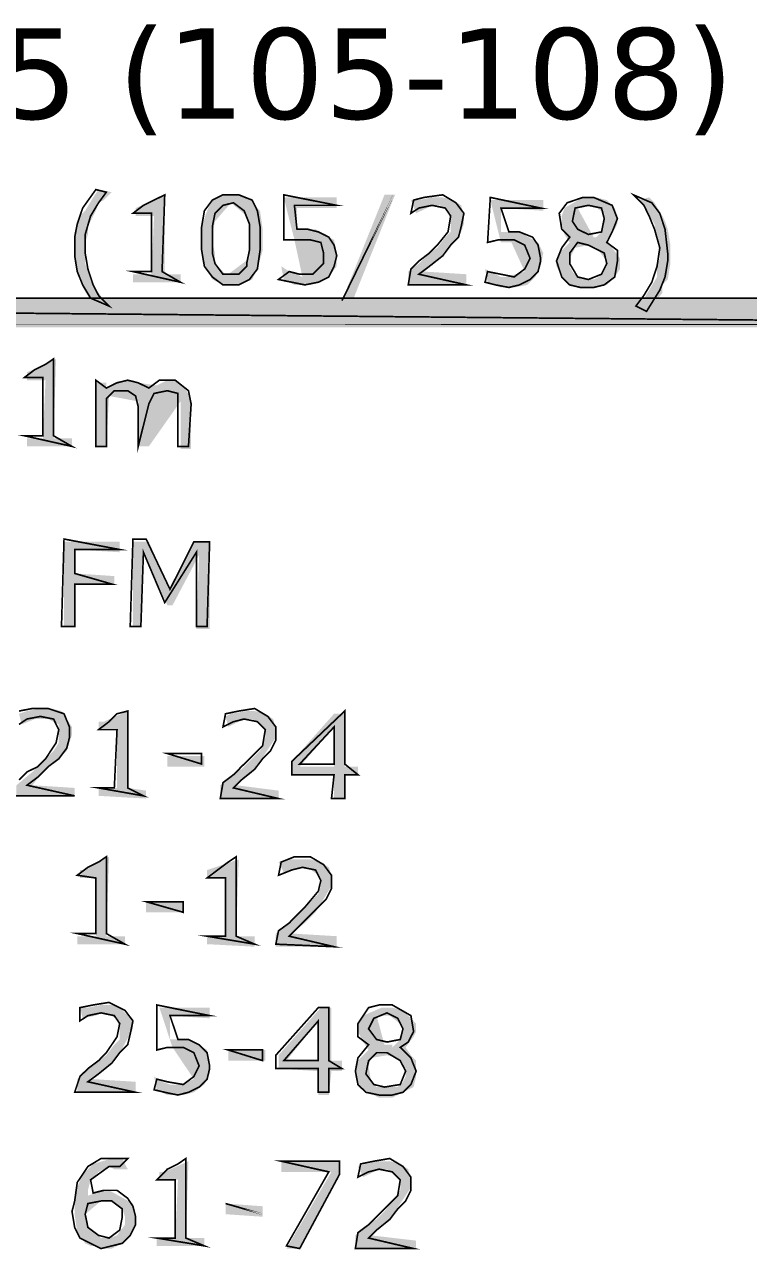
# Model space of a CAD drawing. Header units: millimetres. Extents: x 688550 to 690417, y 7458888 to 7459543.
# Drawn here: x 690160.28 to 690180.54, y 7459469.75 to 7459504.02 of the extents above; entities that cross this region are included whole.
import ezdxf
from ezdxf.enums import TextEntityAlignment as Align

# ---------------------------------------------------------------- set-up
doc = ezdxf.new("R2010")
doc.units = ezdxf.units.MM
doc.header["$LTSCALE"] = 3
doc.header["$MEASUREMENT"] = 0
doc.layers.add('H', color=7, linetype='Continuous')
doc.layers.add('P', color=7, linetype='Continuous')
doc.layers.add('Texto_Cabos', color=1, linetype='Continuous', lineweight=20)
doc.styles.add('siredit', font='verdana.ttf')

msp = doc.modelspace()

# ---------------------------------------------------------------- hatches: boundary and pattern name
at = {"layer": 'H', "linetype": 'Continuous'}
for color, points in [(256, [(690162.647, 7459496.143), (690162.277, 7459496.143), (690162.13, 7459496.295), (690161.908, 7459496.664), (690161.832, 7459496.887), (690161.757, 7459497.109), (690161.685, 7459497.55), (690161.685, 7459497.996), (690161.757, 7459498.441), (690161.832, 7459498.663), (690161.979, 7459498.81), (690162.202, 7459499.184), (690162.353, 7459499.403), (690162.723, 7459499.331), (690162.5, 7459499.109), (690162.353, 7459499.033), (690162.277, 7459498.81), (690162.055, 7459498.365), (690162.055, 7459498.147), (690161.979, 7459497.924), (690161.979, 7459497.626), (690161.979, 7459497.332), (690162.13, 7459496.887), (690162.353, 7459496.517), (690162.571, 7459496.219), (690162.647, 7459496.143), (690162.647, 7459496.143)]), (256, [(690164.646, 7459496.811), (690163.315, 7459496.811), (690163.315, 7459497.034), (690163.831, 7459497.034), (690163.907, 7459498.663), (690163.39, 7459498.663), (690163.39, 7459498.886), (690164.205, 7459499.256), (690164.205, 7459497.034), (690164.646, 7459497.034), (690164.646, 7459496.811)]), (256, [(690165.835, 7459496.736), (690165.906, 7459497.034), (690165.982, 7459497.034), (690166.574, 7459497.479), (690166.574, 7459497.626), (690166.574, 7459497.849), (690166.574, 7459498.147), (690166.574, 7459498.365), (690166.498, 7459498.663), (690166.057, 7459499.033), (690165.612, 7459498.516), (690165.537, 7459498.147), (690165.537, 7459497.924), (690165.612, 7459497.626), (690165.612, 7459497.332), (690165.906, 7459497.034), (690165.835, 7459496.736), (690165.537, 7459496.887), (690165.461, 7459497.034), (690165.314, 7459497.256), (690165.238, 7459497.702), (690165.238, 7459498.365), (690165.39, 7459498.81), (690165.461, 7459498.962), (690165.537, 7459499.109), (690165.906, 7459499.256), (690166.276, 7459499.256), (690166.65, 7459499.109), (690166.721, 7459498.962), (690166.872, 7459498.81), (690166.944, 7459498.294), (690166.944, 7459497.702), (690166.797, 7459497.181), (690166.65, 7459496.887), (690166.276, 7459496.736), (690165.835, 7459496.736)]), (256, [(690168.057, 7459496.736), (690167.834, 7459496.736), (690167.536, 7459496.887), (690167.464, 7459497.256), (690167.687, 7459497.109), (690167.905, 7459497.034), (690168.057, 7459496.958), (690167.834, 7459497.996), (690167.536, 7459499.184), (690169.018, 7459499.184), (690169.018, 7459498.886), (690167.905, 7459498.886), (690167.905, 7459498.294), (690168.279, 7459498.294), (690168.426, 7459498.294), (690168.573, 7459498.218), (690168.724, 7459498.147), (690168.796, 7459498.071), (690168.943, 7459497.996), (690169.018, 7459497.626), (690169.018, 7459497.479), (690169.018, 7459497.256), (690168.796, 7459496.958), (690168.573, 7459496.811), (690168.279, 7459496.736), (690168.057, 7459496.736)]), (256, [(690169.165, 7459496.295), (690170.354, 7459499.256), (690170.648, 7459499.256), (690169.464, 7459496.295), (690169.165, 7459496.295)]), (256, [(690172.647, 7459496.736), (690171.018, 7459496.736), (690171.018, 7459497.109), (690171.316, 7459497.332), (690171.463, 7459497.479), (690171.61, 7459497.626), (690171.832, 7459497.773), (690172.055, 7459498.071), (690172.206, 7459498.218), (690172.206, 7459498.441), (690172.206, 7459498.739), (690171.908, 7459498.962), (690171.685, 7459498.962), (690171.538, 7459498.886), (690171.24, 7459498.739), (690171.093, 7459499.109), (690171.316, 7459499.109), (690171.685, 7459499.184), (690171.984, 7459499.184), (690172.278, 7459499.109), (690172.5, 7459498.962), (690172.576, 7459498.663), (690172.576, 7459498.441), (690172.5, 7459498.218), (690172.425, 7459498.071), (690171.984, 7459497.55), (690171.832, 7459497.403), (690171.463, 7459497.109), (690172.647, 7459497.034), (690172.647, 7459496.736)]), (256, [(690175.835, 7459496.664), (690175.537, 7459496.736), (690175.314, 7459496.958), (690175.167, 7459497.256), (690175.167, 7459497.479), (690175.243, 7459497.626), (690175.537, 7459497.924), (690175.688, 7459497.773), (690175.537, 7459497.479), (690175.537, 7459497.256), (690175.612, 7459497.109), (690175.759, 7459496.958), (690175.906, 7459496.887), (690176.205, 7459496.887), (690176.352, 7459496.958), (690176.574, 7459497.256), (690176.574, 7459497.403), (690176.28, 7459497.773), (690176.058, 7459497.849), (690175.688, 7459497.773), (690175.537, 7459497.924), (690175.39, 7459498.147), (690175.314, 7459498.441), (690175.314, 7459498.663), (690175.39, 7459498.886), (690175.906, 7459499.184), (690176.28, 7459499.184), (690176.574, 7459499.109), (690176.797, 7459498.886), (690176.872, 7459498.663), (690176.872, 7459498.441), (690176.797, 7459498.294), (690176.574, 7459497.996), (690176.427, 7459498.218), (690176.503, 7459498.739), (690176.205, 7459498.962), (690175.982, 7459498.962), (690175.759, 7459498.886), (690176.205, 7459498.071), (690176.28, 7459498.071), (690176.427, 7459498.218), (690176.574, 7459497.996), (690176.725, 7459497.773), (690176.944, 7459497.479), (690176.944, 7459497.181), (690176.797, 7459496.958), (690176.574, 7459496.736), (690176.28, 7459496.664), (690175.835, 7459496.664)]), (256, [(690177.687, 7459495.996), (690177.318, 7459495.996), (690177.54, 7459496.219), (690177.759, 7459496.589), (690177.981, 7459496.958), (690177.981, 7459497.256), (690178.057, 7459497.479), (690178.057, 7459497.702), (690177.981, 7459497.996), (690177.91, 7459498.441), (690177.687, 7459498.81), (690177.465, 7459499.109), (690177.759, 7459499.184), (690177.91, 7459499.033), (690178.132, 7459498.663), (690178.204, 7459498.516), (690178.279, 7459498.294), (690178.355, 7459497.849), (690178.355, 7459497.626), (690178.355, 7459497.332), (690178.279, 7459496.887), (690178.132, 7459496.736), (690178.132, 7459496.517), (690177.834, 7459496.143), (690177.687, 7459495.996)]), (256, [(690173.76, 7459496.664), (690173.613, 7459496.664), (690173.239, 7459496.811), (690173.168, 7459497.181), (690173.462, 7459497.034), (690173.613, 7459496.958), (690173.76, 7459496.958), (690174.277, 7459497.109), (690173.907, 7459497.924), (690173.613, 7459497.924), (690173.315, 7459499.109), (690174.798, 7459499.109), (690174.798, 7459498.81), (690173.613, 7459498.886), (690173.613, 7459498.218), (690173.983, 7459498.218), (690174.13, 7459498.218), (690174.651, 7459497.924), (690174.798, 7459497.626), (690174.722, 7459497.256), (690174.651, 7459497.109), (690174.575, 7459496.958), (690174.352, 7459496.736), (690173.983, 7459496.664), (690173.76, 7459496.664)]), (5, [(690194.357, 7459495.551), (690114.641, 7459496.366), (690194.357, 7459496.366), (690194.357, 7459495.551)]), (5, [(690114.641, 7459495.551), (690114.641, 7459496.366), (690194.357, 7459495.551), (690114.641, 7459495.551)]), (256, [(690161.61, 7459492.216), (690160.35, 7459492.216), (690160.35, 7459492.439), (690160.795, 7459492.439), (690160.87, 7459494.069), (690160.35, 7459494.069), (690160.35, 7459494.291), (690161.164, 7459494.665), (690161.093, 7459492.439), (690161.61, 7459492.439), (690161.61, 7459492.216)]), (256, [(690164.646, 7459492.145), (690164.646, 7459493.476), (690163.76, 7459492.216), (690163.462, 7459492.216), (690163.462, 7459493.476), (690162.647, 7459493.628), (690162.571, 7459492.216), (690162.277, 7459492.216), (690162.277, 7459493.997), (690162.571, 7459493.997), (690162.571, 7459493.85), (690162.794, 7459493.997), (690163.092, 7459494.069), (690163.315, 7459494.069), (690163.462, 7459493.997), (690163.983, 7459493.922), (690164.13, 7459493.997), (690164.277, 7459494.069), (690164.499, 7459494.069), (690164.722, 7459493.922), (690164.944, 7459493.552), (690164.944, 7459493.329), (690164.944, 7459492.145), (690164.646, 7459492.145)]), (256, [(690161.387, 7459487.181), (690161.387, 7459489.549), (690162.945, 7459489.549), (690162.945, 7459489.255), (690161.685, 7459489.331), (690161.685, 7459488.663), (690162.794, 7459488.588), (690162.794, 7459488.365), (690161.685, 7459488.365), (690161.685, 7459487.181), (690161.387, 7459487.181)]), (256, [(690165.091, 7459487.105), (690165.167, 7459489.18), (690164.424, 7459487.773), (690164.277, 7459487.773), (690163.609, 7459489.255), (690163.537, 7459487.181), (690163.315, 7459487.181), (690163.315, 7459489.549), (690163.76, 7459489.549), (690164.352, 7459488.218), (690165.02, 7459489.549), (690165.461, 7459489.549), (690165.461, 7459487.105), (690165.091, 7459487.105)]), (256, [(690161.685, 7459482.439), (690160.056, 7459482.439), (690160.056, 7459482.737), (690160.501, 7459483.107), (690160.648, 7459483.254), (690160.87, 7459483.476), (690161.093, 7459483.699), (690161.24, 7459483.921), (690161.24, 7459484.068), (690161.24, 7459484.291), (690161.24, 7459484.438), (690160.942, 7459484.589), (690160.723, 7459484.589), (690160.572, 7459484.589), (690160.203, 7459484.438), (690160.127, 7459484.736), (690160.35, 7459484.812), (690160.723, 7459484.883), (690161.017, 7459484.883), (690161.316, 7459484.812), (690161.463, 7459484.589), (690161.61, 7459484.367), (690161.61, 7459484.144), (690161.463, 7459483.699), (690161.164, 7459483.401), (690160.795, 7459483.107), (690160.501, 7459482.737), (690161.685, 7459482.661), (690161.685, 7459482.439)]), (256, [(690163.684, 7459482.363), (690162.353, 7459482.439), (690162.353, 7459482.661), (690162.87, 7459482.661), (690162.87, 7459484.291), (690162.353, 7459484.291), (690162.353, 7459484.514), (690162.5, 7459484.514), (690163.168, 7459484.812), (690163.168, 7459482.661), (690163.684, 7459482.586), (690163.684, 7459482.363)]), (256, [(690167.389, 7459482.363), (690165.759, 7459482.363), (690165.759, 7459482.737), (690166.204, 7459483.107), (690166.351, 7459483.182), (690166.65, 7459483.476), (690166.872, 7459483.699), (690166.944, 7459483.846), (690167.019, 7459484.068), (690167.019, 7459484.215), (690166.944, 7459484.367), (690166.65, 7459484.589), (690166.498, 7459484.589), (690166.276, 7459484.514), (690165.982, 7459484.367), (690165.906, 7459484.661), (690166.057, 7459484.736), (690166.498, 7459484.812), (690166.721, 7459484.812), (690167.019, 7459484.736), (690167.242, 7459484.589), (690167.313, 7459484.291), (690167.313, 7459484.068), (690166.721, 7459483.182), (690166.574, 7459483.031), (690166.204, 7459482.737), (690167.389, 7459482.586), (690167.389, 7459482.363)]), (256, [(690168.943, 7459482.363), (690168.943, 7459483.031), (690167.758, 7459483.031), (690167.758, 7459483.401), (690167.981, 7459483.254), (690168.943, 7459483.254), (690168.943, 7459484.367), (690167.981, 7459483.254), (690167.758, 7459483.401), (690168.943, 7459484.736), (690169.241, 7459484.736), (690169.241, 7459483.254), (690169.611, 7459483.254), (690169.611, 7459483.031), (690169.241, 7459483.031), (690169.241, 7459482.363), (690168.943, 7459482.363)]), (256, [(690165.314, 7459483.254), (690164.277, 7459483.254), (690164.277, 7459483.552), (690165.314, 7459483.552), (690165.314, 7459483.254)]), (256, [(690161.757, 7459478.289), (690161.757, 7459478.512), (690162.277, 7459478.512), (690162.277, 7459480.141), (690161.832, 7459480.141), (690161.832, 7459480.364), (690161.979, 7459480.364), (690162.647, 7459480.734), (690162.571, 7459478.512), (690163.092, 7459478.512), (690163.092, 7459478.289), (690161.757, 7459478.289)]), (256, [(690166.721, 7459478.218), (690165.39, 7459478.289), (690165.39, 7459478.512), (690165.906, 7459478.512), (690165.906, 7459480.141), (690165.39, 7459480.141), (690165.39, 7459480.364), (690166.276, 7459480.662), (690166.204, 7459478.512), (690166.721, 7459478.512), (690166.721, 7459478.218)]), (256, [(690169.018, 7459478.218), (690167.313, 7459478.218), (690167.313, 7459478.587), (690167.611, 7459478.81), (690167.905, 7459479.104), (690168.128, 7459479.327), (690168.351, 7459479.549), (690168.502, 7459479.696), (690168.573, 7459479.919), (690168.573, 7459480.141), (690168.502, 7459480.217), (690168.204, 7459480.44), (690167.834, 7459480.364), (690167.687, 7459480.364), (690167.536, 7459480.293), (690167.389, 7459480.587), (690167.611, 7459480.662), (690167.981, 7459480.662), (690168.279, 7459480.662), (690168.573, 7459480.587), (690168.796, 7459480.44), (690168.871, 7459480.217), (690168.871, 7459479.919), (690168.426, 7459479.18), (690168.128, 7459478.881), (690167.758, 7459478.587), (690169.018, 7459478.512), (690169.018, 7459478.218)]), (256, [(690164.722, 7459479.18), (690163.684, 7459479.18), (690163.684, 7459479.478), (690164.722, 7459479.478), (690164.722, 7459479.18)]), (256, [(690163.39, 7459474.144), (690161.757, 7459474.144), (690161.757, 7459474.513), (690161.979, 7459474.736), (690162.202, 7459474.883), (690162.353, 7459475.03), (690162.571, 7459475.181), (690162.794, 7459475.475), (690162.945, 7459475.622), (690162.945, 7459475.845), (690162.945, 7459476.067), (690162.945, 7459476.143), (690162.571, 7459476.366), (690162.424, 7459476.366), (690162.277, 7459476.29), (690161.908, 7459476.214), (690161.832, 7459476.513), (690162.055, 7459476.513), (690162.424, 7459476.588), (690162.723, 7459476.588), (690162.945, 7459476.513), (690163.315, 7459476.143), (690163.315, 7459475.92), (690162.87, 7459475.106), (690162.5, 7459474.807), (690162.202, 7459474.513), (690163.39, 7459474.438), (690163.39, 7459474.144)]), (256, [(690164.499, 7459474.068), (690164.277, 7459474.068), (690163.983, 7459474.215), (690163.907, 7459474.585), (690164.13, 7459474.438), (690164.352, 7459474.362), (690164.499, 7459474.362), (690164.646, 7459474.362), (690165.02, 7459474.513), (690164.424, 7459475.4), (690164.054, 7459476.513), (690165.461, 7459476.513), (690165.461, 7459476.214), (690164.352, 7459476.29), (690164.352, 7459475.622), (690164.722, 7459475.622), (690164.869, 7459475.622), (690165.02, 7459475.551), (690165.167, 7459475.475), (690165.39, 7459475.328), (690165.461, 7459475.03), (690165.461, 7459474.807), (690165.461, 7459474.66), (690165.39, 7459474.513), (690165.314, 7459474.362), (690165.02, 7459474.144), (690164.722, 7459474.068), (690164.499, 7459474.068)]), (256, [(690168.502, 7459474.068), (690168.502, 7459474.736), (690167.389, 7459474.807), (690167.389, 7459475.181), (690167.611, 7459475.03), (690168.502, 7459475.03), (690168.502, 7459476.143), (690167.611, 7459475.03), (690167.389, 7459475.181), (690168.573, 7459476.513), (690168.871, 7459476.513), (690168.871, 7459475.03), (690169.165, 7459475.03), (690169.165, 7459474.736), (690168.871, 7459474.736), (690168.796, 7459474.068), (690168.502, 7459474.068)]), (256, [(690170.203, 7459473.993), (690169.909, 7459474.144), (690169.686, 7459474.291), (690169.539, 7459474.585), (690169.539, 7459474.807), (690169.611, 7459475.03), (690169.909, 7459475.328), (690169.98, 7459475.106), (690169.909, 7459474.883), (690169.98, 7459474.438), (690170.131, 7459474.291), (690170.278, 7459474.291), (690170.501, 7459474.291), (690170.724, 7459474.291), (690170.871, 7459474.438), (690170.946, 7459474.585), (690170.946, 7459474.807), (690170.724, 7459475.106), (690170.425, 7459475.181), (690169.98, 7459475.106), (690169.909, 7459475.328), (690169.758, 7459475.551), (690169.611, 7459475.845), (690169.611, 7459476.067), (690169.758, 7459476.29), (690170.278, 7459476.513), (690170.572, 7459476.513), (690170.871, 7459476.437), (690171.24, 7459476.067), (690171.24, 7459475.845), (690171.169, 7459475.698), (690170.946, 7459475.4), (690170.795, 7459475.622), (690170.871, 7459475.996), (690170.501, 7459476.29), (690170.354, 7459476.29), (690170.131, 7459476.29), (690170.354, 7459475.475), (690170.572, 7459475.475), (690170.572, 7459475.4), (690170.795, 7459475.622), (690170.946, 7459475.4), (690171.093, 7459475.181), (690171.24, 7459475.03), (690171.24, 7459474.807), (690171.24, 7459474.585), (690171.169, 7459474.291), (690171.018, 7459474.215), (690170.871, 7459474.144), (690170.572, 7459473.993), (690170.203, 7459473.993)]), (256, [(690167.019, 7459475.03), (690165.982, 7459475.03), (690165.982, 7459475.328), (690167.019, 7459475.328), (690167.019, 7459475.03)]), (256, [(690162.424, 7459469.772), (690162.277, 7459469.847), (690162.13, 7459469.847), (690161.979, 7459469.919), (690161.757, 7459470.217), (690161.685, 7459470.733), (690161.685, 7459470.88), (690161.685, 7459471.032), (690161.685, 7459471.326), (690161.908, 7459471.846), (690162.202, 7459472.14), (690162.723, 7459472.292), (690163.017, 7459472.292), (690163.168, 7459471.993), (690162.794, 7459471.993), (690162.647, 7459472.069), (690162.353, 7459471.918), (690162.13, 7459471.695), (690162.055, 7459471.401), (690162.055, 7459471.254), (690162.5, 7459471.401), (690162.647, 7459471.401), (690162.647, 7459471.103), (690162.424, 7459471.103), (690161.979, 7459470.733), (690162.055, 7459470.511), (690162.055, 7459470.364), (690162.424, 7459470.066), (690162.5, 7459470.066), (690162.647, 7459470.066), (690162.87, 7459470.141), (690163.092, 7459470.439), (690163.092, 7459470.662), (690163.017, 7459470.88), (690162.945, 7459470.956), (690162.647, 7459471.103), (690162.647, 7459471.401), (690163.315, 7459471.032), (690163.39, 7459470.733), (690163.39, 7459470.439), (690163.239, 7459470.141), (690163.017, 7459469.919), (690162.723, 7459469.772), (690162.424, 7459469.772)]), (256, [(690165.314, 7459469.847), (690163.983, 7459469.847), (690163.983, 7459470.066), (690164.499, 7459470.066), (690164.575, 7459471.695), (690164.054, 7459471.695), (690164.054, 7459471.918), (690164.205, 7459471.918), (690164.869, 7459472.216), (690164.797, 7459470.066), (690165.314, 7459470.066), (690165.314, 7459469.847)]), (256, [(690167.981, 7459469.772), (690167.611, 7459469.772), (690168.871, 7459471.918), (690167.464, 7459471.918), (690167.464, 7459472.216), (690169.094, 7459472.216), (690169.094, 7459471.846), (690167.981, 7459469.772)]), (256, [(690171.24, 7459469.772), (690169.539, 7459469.772), (690169.539, 7459470.141), (690169.98, 7459470.511), (690170.131, 7459470.586), (690170.354, 7459470.809), (690170.572, 7459471.103), (690170.795, 7459471.401), (690170.795, 7459471.624), (690170.724, 7459471.771), (690170.425, 7459471.993), (690170.203, 7459471.993), (690170.056, 7459471.918), (690169.758, 7459471.771), (690169.611, 7459472.069), (690169.833, 7459472.14), (690170.203, 7459472.216), (690170.501, 7459472.216), (690170.795, 7459472.14), (690171.018, 7459471.993), (690171.093, 7459471.695), (690171.093, 7459471.477), (690170.501, 7459470.586), (690170.354, 7459470.439), (690169.98, 7459470.141), (690171.24, 7459469.994), (690171.24, 7459469.772)]), (256, [(690166.944, 7459470.662), (690165.906, 7459470.733), (690165.906, 7459471.032), (690166.944, 7459470.956), (690166.944, 7459470.662)])]:
    msp.add_hatch(color=color, dxfattribs=at).paths.add_polyline_path(points)

# ---------------------------------------------------------------- linework, layer by layer
at = {"layer": 'P', "const_width": 0.0462}
for points in [[(690162.647, 7459496.143), (690162.353, 7459496.442), (690162.202, 7459496.736), (690162.055, 7459497.181), (690161.979, 7459497.626), (690161.979, 7459498.147), (690162.13, 7459498.663), (690162.353, 7459499.033), (690162.571, 7459499.331), (690162.277, 7459499.403), (690161.908, 7459498.886), (690161.757, 7459498.441), (690161.685, 7459498.071), (690161.685, 7459497.55), (690161.757, 7459497.109), (690161.908, 7459496.736), (690162.13, 7459496.366), (690162.647, 7459496.143), (690162.647, 7459496.143)], [(690164.646, 7459496.811), (690164.13, 7459497.109), (690164.205, 7459499.256), (690163.907, 7459499.109), (690163.609, 7459498.962), (690163.315, 7459498.739), (690163.831, 7459498.739), (690163.831, 7459497.109), (690163.315, 7459497.109), (690164.646, 7459496.811), (690164.646, 7459496.811)], [(690166.872, 7459497.996), (690166.872, 7459498.365), (690166.797, 7459498.81), (690166.65, 7459499.109), (690166.276, 7459499.256), (690165.835, 7459499.256), (690165.537, 7459499.109), (690165.314, 7459498.81), (690165.238, 7459498.365), (690165.238, 7459498.071), (690165.238, 7459497.702), (690165.314, 7459497.256), (690165.537, 7459496.958), (690165.835, 7459496.736), (690166.276, 7459496.736), (690166.574, 7459496.887), (690166.797, 7459497.181), (690166.872, 7459497.702), (690166.872, 7459497.996), (690166.872, 7459497.996)], [(690169.018, 7459497.55), (690168.943, 7459497.849), (690168.796, 7459498.071), (690168.502, 7459498.218), (690168.204, 7459498.294), (690167.905, 7459498.294), (690167.834, 7459498.962), (690169.018, 7459498.962), (690167.536, 7459499.256), (690167.536, 7459497.996), (690167.834, 7459497.996), (690168.279, 7459497.996), (690168.573, 7459497.924), (690168.649, 7459497.626), (690168.649, 7459497.332), (690168.351, 7459497.034), (690167.981, 7459497.034), (690167.687, 7459497.109), (690167.389, 7459496.887), (690167.758, 7459496.811), (690168.128, 7459496.736), (690168.502, 7459496.811), (690168.796, 7459496.958), (690168.943, 7459497.256), (690169.018, 7459497.55), (690169.018, 7459497.55)], [(690170.648, 7459499.331), (690169.165, 7459496.295), (690170.648, 7459499.331), (690170.648, 7459499.331)], [(690172.647, 7459496.736), (690171.316, 7459497.034), (690171.61, 7459497.256), (690171.984, 7459497.55), (690172.206, 7459497.849), (690172.425, 7459498.071), (690172.5, 7459498.365), (690172.576, 7459498.739), (690172.353, 7459499.033), (690171.984, 7459499.256), (690171.463, 7459499.184), (690171.169, 7459499.109), (690171.093, 7459498.739), (690171.316, 7459498.886), (690171.685, 7459498.962), (690172.055, 7459498.886), (690172.206, 7459498.663), (690172.131, 7459498.218), (690171.832, 7459497.849), (690171.61, 7459497.626), (690171.316, 7459497.403), (690171.093, 7459497.181), (690171.018, 7459496.736), (690172.647, 7459496.736), (690172.647, 7459496.736)], [(690174.722, 7459497.479), (690174.651, 7459497.849), (690174.499, 7459498.071), (690174.13, 7459498.218), (690173.836, 7459498.218), (690173.613, 7459498.886), (690174.722, 7459498.886), (690173.315, 7459499.184), (690173.239, 7459497.924), (690173.538, 7459497.996), (690173.983, 7459497.996), (690174.277, 7459497.849), (690174.428, 7459497.479), (690174.277, 7459497.181), (690173.983, 7459496.958), (690173.613, 7459497.034), (690173.239, 7459497.109), (690173.168, 7459496.811), (690173.462, 7459496.736), (690173.836, 7459496.664), (690174.13, 7459496.736), (690174.428, 7459496.887), (690174.651, 7459497.109), (690174.722, 7459497.403), (690174.722, 7459497.479), (690174.722, 7459497.479)], [(690176.872, 7459497.403), (690176.872, 7459497.702), (690176.574, 7459497.924), (690176.725, 7459498.218), (690176.872, 7459498.588), (690176.725, 7459498.962), (690176.205, 7459499.184), (690175.906, 7459499.184), (690175.465, 7459499.033), (690175.243, 7459498.739), (690175.314, 7459498.294), (690175.537, 7459498.071), (690175.314, 7459497.773), (690175.167, 7459497.403), (690175.314, 7459496.958), (690175.537, 7459496.736), (690175.835, 7459496.664), (690176.205, 7459496.664), (690176.503, 7459496.736), (690176.797, 7459496.958), (690176.872, 7459497.403), (690176.872, 7459497.403)], [(690178.279, 7459497.626), (690178.204, 7459498.294), (690178.057, 7459498.739), (690177.834, 7459499.033), (690177.318, 7459499.256), (690177.612, 7459498.962), (690177.759, 7459498.663), (690177.91, 7459498.294), (690178.057, 7459497.773), (690177.981, 7459497.256), (690177.834, 7459496.811), (690177.612, 7459496.442), (690177.389, 7459496.143), (690177.687, 7459495.996), (690178.057, 7459496.589), (690178.204, 7459496.958), (690178.279, 7459497.403), (690178.279, 7459497.626), (690178.279, 7459497.626)], [(690166.498, 7459497.256), (690166.276, 7459497.034), (690165.835, 7459497.034), (690165.612, 7459497.332), (690165.537, 7459497.626), (690165.537, 7459497.924), (690165.537, 7459498.365), (690165.612, 7459498.739), (690165.835, 7459498.962), (690166.129, 7459499.033), (690166.427, 7459498.81), (690166.574, 7459498.441), (690166.574, 7459498.147), (690166.574, 7459497.702), (690166.498, 7459497.332), (690166.498, 7459497.256), (690166.498, 7459497.256)], [(690176.503, 7459498.588), (690176.427, 7459498.218), (690176.058, 7459498.147), (690175.759, 7459498.294), (690175.612, 7459498.516), (690175.688, 7459498.886), (690176.058, 7459498.962), (690176.427, 7459498.886), (690176.503, 7459498.588), (690176.503, 7459498.588)], [(690176.574, 7459497.332), (690176.427, 7459497.034), (690176.058, 7459496.887), (690175.759, 7459496.958), (690175.537, 7459497.332), (690175.537, 7459497.626), (690175.759, 7459497.924), (690176.058, 7459497.849), (690176.503, 7459497.626), (690176.574, 7459497.332), (690176.574, 7459497.332)], [(690161.61, 7459492.216), (690161.093, 7459492.515), (690161.093, 7459494.665), (690160.87, 7459494.514), (690160.572, 7459494.367), (690160.278, 7459494.144), (690160.795, 7459494.144), (690160.795, 7459492.515), (690160.278, 7459492.515), (690161.61, 7459492.216), (690161.61, 7459492.216)], [(690164.869, 7459492.216), (690164.944, 7459493.405), (690164.869, 7459493.775), (690164.499, 7459494.069), (690164.054, 7459494.069), (690163.76, 7459493.85), (690163.462, 7459493.997), (690163.168, 7459494.069), (690162.87, 7459493.997), (690162.571, 7459493.85), (690162.277, 7459494.069), (690162.277, 7459492.216), (690162.571, 7459492.216), (690162.571, 7459493.552), (690162.794, 7459493.775), (690163.168, 7459493.775), (690163.39, 7459493.628), (690163.462, 7459493.329), (690163.462, 7459492.216), (690163.76, 7459493.405), (690163.907, 7459493.699), (690164.277, 7459493.775), (690164.575, 7459493.699), (690164.575, 7459493.329), (690164.575, 7459492.216), (690164.869, 7459492.216), (690164.869, 7459492.216)], [(690162.945, 7459489.331), (690161.387, 7459489.625), (690161.316, 7459487.181), (690161.685, 7459487.181), (690161.685, 7459488.365), (690162.723, 7459488.365), (690161.685, 7459488.663), (690161.685, 7459489.331), (690162.945, 7459489.331), (690162.945, 7459489.331)], [(690165.39, 7459487.181), (690165.461, 7459489.549), (690165.02, 7459489.549), (690164.352, 7459488.218), (690163.684, 7459489.625), (690163.315, 7459489.625), (690163.239, 7459487.181), (690163.537, 7459487.181), (690163.609, 7459489.255), (690164.205, 7459487.848), (690165.091, 7459489.255), (690165.091, 7459487.181), (690165.39, 7459487.181), (690165.39, 7459487.181)], [(690161.685, 7459482.439), (690160.35, 7459482.737), (690160.648, 7459482.96), (690160.942, 7459483.254), (690161.24, 7459483.476), (690161.463, 7459483.774), (690161.538, 7459484.068), (690161.538, 7459484.367), (690161.387, 7459484.736), (690160.942, 7459484.883), (690160.501, 7459484.883), (690160.127, 7459484.812)], [(690163.609, 7459482.439), (690163.168, 7459482.661), (690163.168, 7459484.812), (690162.87, 7459484.736), (690162.647, 7459484.514), (690162.353, 7459484.291), (690162.87, 7459484.291), (690162.794, 7459482.661), (690162.353, 7459482.661), (690163.609, 7459482.439), (690163.609, 7459482.439)], [(690167.389, 7459482.363), (690166.129, 7459482.661), (690166.351, 7459482.884), (690166.721, 7459483.182), (690166.944, 7459483.476), (690167.166, 7459483.699), (690167.313, 7459483.997), (690167.313, 7459484.367), (690167.091, 7459484.661), (690166.721, 7459484.883), (690166.276, 7459484.812), (690165.906, 7459484.736), (690165.835, 7459484.367), (690166.129, 7459484.514), (690166.427, 7459484.589), (690166.797, 7459484.514), (690167.019, 7459484.291), (690166.944, 7459483.846), (690166.574, 7459483.476), (690166.351, 7459483.254), (690166.129, 7459483.031), (690165.835, 7459482.808), (690165.759, 7459482.363), (690167.389, 7459482.363), (690167.389, 7459482.363)], [(690169.611, 7459483.031), (690169.241, 7459483.329), (690169.241, 7459484.812), (690167.758, 7459483.401), (690167.758, 7459483.031), (690168.943, 7459483.031), (690168.871, 7459482.363), (690169.241, 7459482.363), (690169.241, 7459483.031), (690169.611, 7459483.031), (690169.611, 7459483.031)], [(690160.127, 7459484.438), (690160.35, 7459484.589), (690160.723, 7459484.661), (690161.093, 7459484.589), (690161.24, 7459484.291), (690161.164, 7459483.921), (690160.87, 7459483.476), (690160.648, 7459483.254), (690160.35, 7459483.107), (690160.127, 7459482.884)], [(690168.943, 7459483.329), (690167.981, 7459483.329), (690168.943, 7459484.367), (690168.943, 7459483.329), (690168.943, 7459483.329)], [(690165.238, 7459483.329), (690165.238, 7459483.623), (690164.277, 7459483.623), (690165.238, 7459483.329), (690165.238, 7459483.329)], [(690159.98, 7459482.439), (690161.685, 7459482.439), (690161.685, 7459482.439)], [(690163.092, 7459478.289), (690162.571, 7459478.587), (690162.571, 7459480.734), (690162.353, 7459480.587), (690162.055, 7459480.44), (690161.757, 7459480.217), (690162.277, 7459480.141), (690162.277, 7459478.587), (690161.757, 7459478.587), (690163.092, 7459478.289), (690163.092, 7459478.289)], [(690166.721, 7459478.289), (690166.204, 7459478.512), (690166.204, 7459480.734), (690165.982, 7459480.587), (690165.684, 7459480.364), (690165.39, 7459480.141), (690165.906, 7459480.141), (690165.906, 7459478.512), (690165.39, 7459478.512), (690166.721, 7459478.289), (690166.721, 7459478.289)], [(690168.943, 7459478.218), (690167.687, 7459478.512), (690167.905, 7459478.734), (690168.279, 7459479.104), (690168.502, 7459479.327), (690168.724, 7459479.549), (690168.871, 7459479.847), (690168.871, 7459480.217), (690168.649, 7459480.515), (690168.279, 7459480.734), (690167.834, 7459480.734), (690167.464, 7459480.587), (690167.389, 7459480.217), (690167.758, 7459480.364), (690168.057, 7459480.44), (690168.426, 7459480.364), (690168.573, 7459480.07), (690168.502, 7459479.772), (690168.128, 7459479.327), (690167.905, 7459479.104), (690167.687, 7459478.881), (690167.389, 7459478.663), (690167.313, 7459478.289), (690168.943, 7459478.218), (690168.943, 7459478.218)], [(690164.722, 7459479.18), (690164.722, 7459479.478), (690163.684, 7459479.478), (690164.722, 7459479.18), (690164.722, 7459479.18)], [(690163.39, 7459474.144), (690162.055, 7459474.438), (690162.353, 7459474.66), (690162.723, 7459474.959), (690162.945, 7459475.253), (690163.168, 7459475.475), (690163.239, 7459475.773), (690163.315, 7459476.143), (690163.092, 7459476.437), (690162.647, 7459476.66), (690162.202, 7459476.588), (690161.832, 7459476.513), (690161.832, 7459476.143), (690162.055, 7459476.29), (690162.424, 7459476.366), (690162.794, 7459476.29), (690162.945, 7459476.067), (690162.87, 7459475.698), (690162.571, 7459475.253), (690162.353, 7459475.03), (690162.055, 7459474.807), (690161.832, 7459474.585), (690161.685, 7459474.144), (690163.39, 7459474.144), (690163.39, 7459474.144)], [(690165.461, 7459474.883), (690165.39, 7459475.253), (690165.167, 7459475.475), (690164.869, 7459475.622), (690164.575, 7459475.622), (690164.352, 7459476.29), (690165.461, 7459476.29), (690163.983, 7459476.588), (690163.983, 7459475.328), (690164.277, 7459475.4), (690164.722, 7459475.4), (690165.02, 7459475.253), (690165.167, 7459474.883), (690165.02, 7459474.585), (690164.722, 7459474.362), (690164.277, 7459474.438), (690163.983, 7459474.513), (690163.907, 7459474.215), (690164.205, 7459474.144), (690164.575, 7459474.068), (690164.869, 7459474.144), (690165.167, 7459474.291), (690165.39, 7459474.513), (690165.461, 7459474.807), (690165.461, 7459474.883), (690165.461, 7459474.883)], [(690171.24, 7459474.736), (690171.093, 7459475.106), (690170.795, 7459475.4), (690171.018, 7459475.551), (690171.169, 7459475.845), (690171.093, 7459476.29), (690170.572, 7459476.588), (690170.203, 7459476.588), (690169.909, 7459476.513), (690169.611, 7459476.067), (690169.611, 7459475.698), (690169.909, 7459475.475), (690169.611, 7459475.106), (690169.539, 7459474.736), (690169.611, 7459474.362), (690169.833, 7459474.144), (690170.203, 7459474.068), (690170.572, 7459474.068), (690170.871, 7459474.144), (690171.093, 7459474.362), (690171.24, 7459474.736), (690171.24, 7459474.736)], [(690169.165, 7459474.807), (690168.796, 7459475.03), (690168.796, 7459476.513), (690168.502, 7459476.513), (690167.313, 7459475.181), (690167.313, 7459474.807), (690168.502, 7459474.807), (690168.502, 7459474.144), (690168.796, 7459474.144), (690168.796, 7459474.807), (690169.165, 7459474.807), (690169.165, 7459474.807)], [(690168.502, 7459475.03), (690167.536, 7459475.03), (690168.502, 7459476.143), (690168.502, 7459475.03), (690168.502, 7459475.03)], [(690170.871, 7459475.92), (690170.795, 7459475.622), (690170.425, 7459475.551), (690170.131, 7459475.622), (690169.909, 7459475.92), (690170.056, 7459476.214), (690170.425, 7459476.366), (690170.724, 7459476.214), (690170.871, 7459475.92), (690170.871, 7459475.92)], [(690166.944, 7459475.03), (690166.944, 7459475.328), (690165.982, 7459475.328), (690166.944, 7459475.03), (690166.944, 7459475.03)], [(690170.946, 7459474.736), (690170.795, 7459474.362), (690170.354, 7459474.291), (690170.056, 7459474.362), (690169.833, 7459474.66), (690169.909, 7459475.03), (690170.131, 7459475.253), (690170.425, 7459475.253), (690170.795, 7459475.03), (690170.946, 7459474.736), (690170.946, 7459474.736)], [(690163.39, 7459470.662), (690163.315, 7459470.956), (690163.168, 7459471.179), (690162.87, 7459471.401), (690162.5, 7459471.401), (690162.202, 7459471.326), (690162.13, 7459471.695), (690162.647, 7459472.069), (690162.945, 7459472.069), (690163.168, 7459472.292), (690162.87, 7459472.292), (690162.424, 7459472.292), (690162.055, 7459472.069), (690161.757, 7459471.624), (690161.685, 7459471.103), (690161.61, 7459470.809), (690161.685, 7459470.364), (690161.832, 7459470.066), (690162.13, 7459469.919), (690162.424, 7459469.772), (690163.017, 7459469.919), (690163.239, 7459470.141), (690163.39, 7459470.439), (690163.39, 7459470.662), (690163.39, 7459470.662)], [(690165.314, 7459469.847), (690164.797, 7459470.066), (690164.797, 7459472.292), (690164.575, 7459472.14), (690164.277, 7459471.993), (690163.983, 7459471.695), (690164.499, 7459471.695), (690164.499, 7459470.066), (690163.983, 7459470.066), (690165.314, 7459469.847), (690165.314, 7459469.847)], [(690169.094, 7459471.846), (690169.094, 7459472.216), (690167.464, 7459472.216), (690168.796, 7459471.918), (690167.611, 7459469.847), (690167.981, 7459469.772), (690169.094, 7459471.846), (690169.094, 7459471.846)], [(690171.169, 7459469.772), (690169.909, 7459470.066), (690170.131, 7459470.288), (690170.501, 7459470.586), (690170.724, 7459470.88), (690170.946, 7459471.103), (690171.093, 7459471.401), (690171.093, 7459471.771), (690170.871, 7459472.069), (690170.501, 7459472.292), (690170.056, 7459472.216), (690169.686, 7459472.14), (690169.611, 7459471.771), (690169.909, 7459471.918), (690170.203, 7459471.993), (690170.572, 7459471.918), (690170.795, 7459471.695), (690170.724, 7459471.254), (690170.354, 7459470.88), (690170.131, 7459470.662), (690169.909, 7459470.439), (690169.611, 7459470.217), (690169.539, 7459469.772), (690171.169, 7459469.772), (690171.169, 7459469.772)], [(690163.017, 7459470.662), (690162.945, 7459470.288), (690162.647, 7459470.066), (690162.353, 7459470.141), (690162.055, 7459470.364), (690161.979, 7459470.733), (690162.055, 7459471.032), (690162.424, 7459471.103), (690162.723, 7459471.103), (690163.017, 7459470.88), (690163.017, 7459470.662), (690163.017, 7459470.662)], [(690166.944, 7459470.733), (690165.906, 7459471.032), (690166.944, 7459470.733), (690166.944, 7459470.733)]]:
    msp.add_lwpolyline(points, dxfattribs=at)
at = {"layer": 'P', "color": 5, "const_width": 0.0462}
for points in [[(690194.357, 7459495.627), (690194.357, 7459496.366), (690114.641, 7459496.366), (690194.357, 7459495.627), (690194.357, 7459495.627)], [(690194.357, 7459495.627), (690114.641, 7459496.366), (690114.641, 7459495.627), (690194.357, 7459495.627), (690194.357, 7459495.627)]]:
    msp.add_lwpolyline(points, dxfattribs=at)

# ---------------------------------------------------------------- texts
at = {"layer": 'Texto_Cabos', "linetype": 'Continuous', "style": 'siredit'}
msp.add_text('RJBOTF-3CEOS-45 (105-108)', height=2.535, dxfattribs=at).set_placement((690155.256, 7459502.651), align=Align.MIDDLE_CENTER)

doc.saveas('drawing.dxf')
